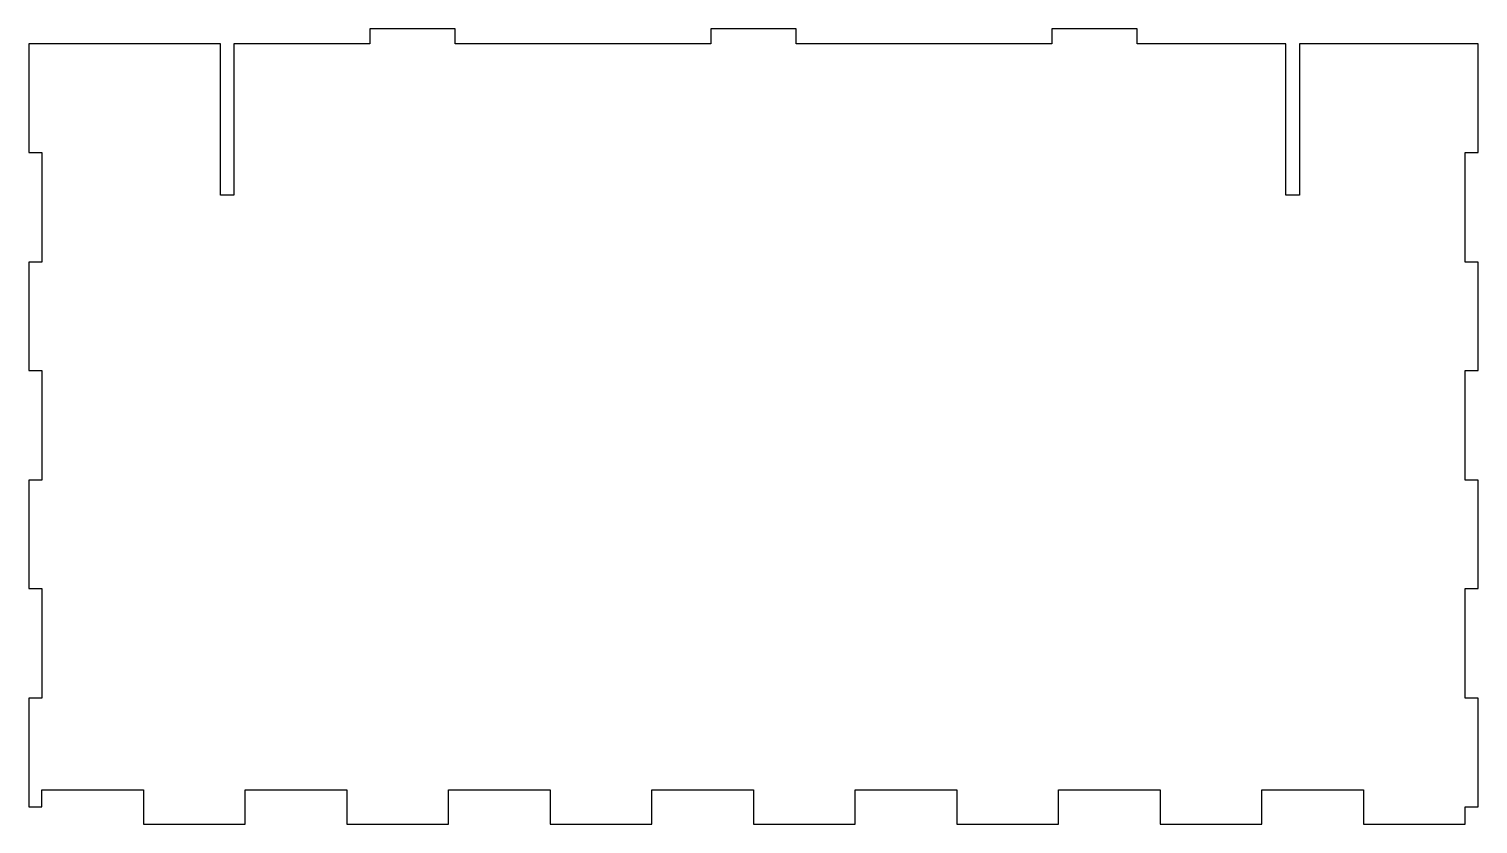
# Model space of a CAD drawing. Header units: millimetres. Extents: x 0 to 340, y 0 to 187.
import ezdxf

# ---------------------------------------------------------------- set-up
doc = ezdxf.new("R2010")
doc.units = ezdxf.units.MM
doc.layers.add('CORTE', color=7, linetype='CONTINUOUS')

msp = doc.modelspace()

# ---------------------------------------------------------------- linework, layer by layer
at = {"layer": 'CORTE'}
msp.add_lwpolyline([(0, 29.496429), (0, 4), (3, 4), (3, 8), (26.857143, 8), (26.857143, 0), (50.714286, 0), (50.714286, 8), (74.571429, 8), (74.571429, 0), (98.428571, 0), (98.428571, 8), (122.285714, 8), (122.285714, 0), (146.142857, 0), (146.142857, 8), (170, 8), (170, 0), (193.857143, 0), (193.857143, 8), (217.714286, 8), (217.714286, 0), (241.571429, 0), (241.571429, 8), (265.428571, 8), (265.428571, 0), (289.285714, 0), (289.285714, 8), (313.142857, 8), (313.142857, 0), (337, 0), (337, 4), (340, 4), (340, 29.496429), (337, 29.496429), (337, 55.217857), (340, 55.217857), (340, 80.639286), (337, 80.639286), (337, 106.360714), (340, 106.360714), (340, 131.782143), (337, 131.782143), (337, 157.503571), (340, 157.503571), (340, 183), (298.075, 183), (298.075, 147.496), (294.925, 147.496), (294.925, 183), (260, 183), (260, 186.518157), (240, 186.518157), (240, 183), (180, 183), (180, 186.518157), (160, 186.518157), (160, 183), (100, 183), (100, 186.518157), (80, 186.518157), (80, 183), (48.075, 183), (48.075, 147.496), (44.925, 147.496), (44.925, 183), (0, 183), (0, 157.503571), (3, 157.503571), (3, 131.782143), (0, 131.782143), (0, 106.360714), (3, 106.360714), (3, 80.639286), (0, 80.639286), (0, 55.217857), (3, 55.217857), (3, 29.496429)], close=True, dxfattribs=at)

doc.saveas('drawing.dxf')
